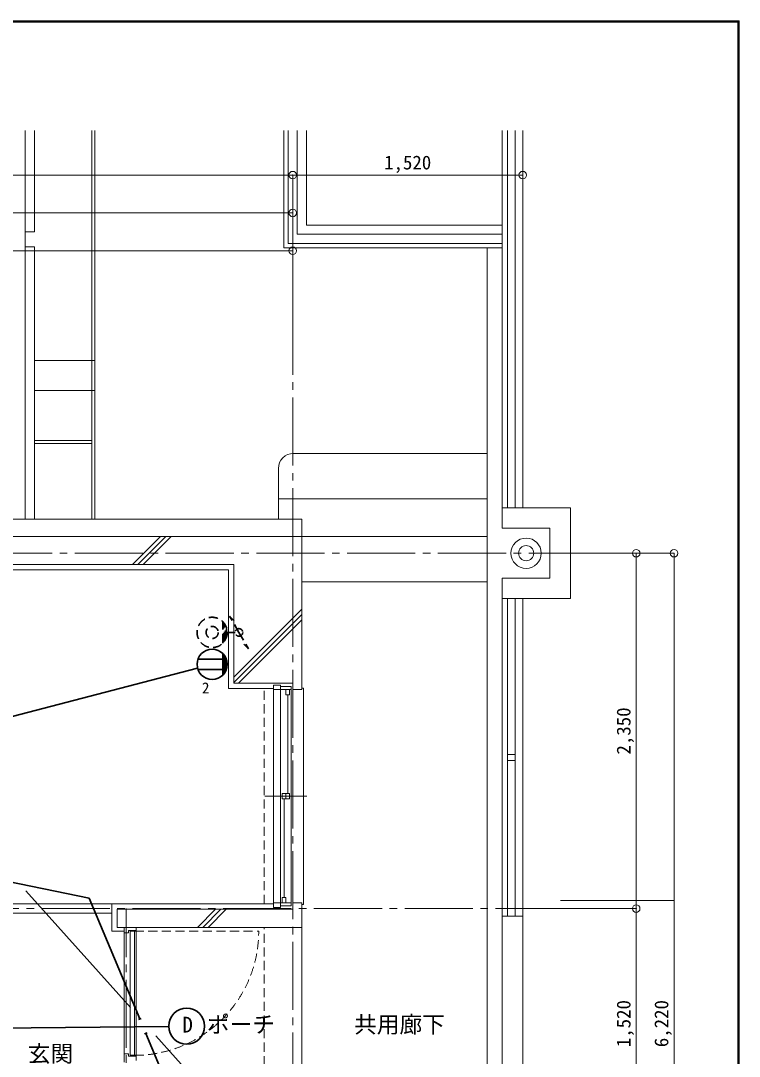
# Model space of a CAD drawing. Units: millimetres at full size, sheet at 1:50. Extents: x -9674 to 9699, y -6794 to 6791.
# Drawn here: x 4950 to 9699, y -56 to 6791 of the extents above; entities that cross this region are included whole.
import ezdxf
from ezdxf.enums import TextEntityAlignment as Align

# ---------------------------------------------------------------- set-up
doc = ezdxf.new("R2010")
doc.units = ezdxf.units.MM
doc.header["$LTSCALE"] = 50
doc.header["$PDMODE"] = 32
doc.header["$PDSIZE"] = 50
doc.linetypes.add('CHAIN2', pattern=[12, 9, -1, 1, -1])
doc.linetypes.add('DASHED1', pattern=[1.8, 1.2, -0.6])
for name, color, linetype, lineweight in [('0-0_図面枠', 7, 'Continuous', 9), ('1-0_芯', 134, 'CHAIN2', 9), ('1-1_躯体', 134, 'Continuous', 9), ('1-2_間仕切', 134, 'Continuous', 9), ('1-3_建具', 134, 'Continuous', 9), ('1-6_ﾊﾞﾙｺﾆｰ・階段', 134, 'Continuous', 9), ('1-8_ハッチ', 134, 'Continuous', 9), ('1-B_寸法', 134, 'Continuous', 9), ('1-C_梁', 134, 'DASHED1', 9), ('2-0_芯', 2, 'Continuous', 35), ('2-E', 2, 'Continuous', 35), ('3-2', 3, 'DASHED1', 35), ('3-3', 1, 'Continuous', 25), ('3-E', 3, 'Continuous', 35)]:
    doc.layers.add(name, color=color, linetype=linetype, lineweight=lineweight)
doc.layers.add('1-A_文字', color=134, linetype='Continuous')
doc.styles.add('ＭＳ ゴシック', font='')
doc.styles.get('ＭＳ ゴシック').set_extended_font_data('MS Gothic')

msp = doc.modelspace()

# ---------------------------------------------------------------- linework, layer by layer
at = {"layer": '0-0_図面枠'}
for p, q in [((9697.16, 6789.66), (-9672.16, 6789.66)), ((9695.4, 6787.9), (-9670.4, 6787.9)), ((-9668.64, 6786.14), (9693.64, 6786.14)), ((9691.87, 6784.38), (-9666.87, 6784.38)), ((9690.11, 6782.61), (-9665.11, 6782.61)), ((9688.35, 6780.85), (-9663.35, 6780.85)), ((9688.35, -6783.35), (9688.35, 6780.85)), ((9690.11, -6785.11), (9690.11, 6782.61)), ((9691.87, -6786.88), (9691.87, 6784.38)), ((9693.64, 6786.14), (9693.64, -6788.64)), ((9695.4, -6790.4), (9695.4, 6787.9)), ((9697.16, -6792.16), (9697.16, 6789.66))]:
    msp.add_line(p, q, dxfattribs=at)
msp.add_lwpolyline([(9698.92, -6793.93), (9698.92, 6791.43), (-9673.92, 6791.43)], dxfattribs=at)
at = {"layer": '1-0_芯'}
for p, q in [((6747.5, -3949.49), (6747.5, 4520.51)), ((-8492.5, 3270.51), (8517.5, 3270.51)), ((2687.5, 920.51), (8517.5, 920.51)), ((5647.5, -599.49), (5647.5, 920.51))]:
    msp.add_line(p, q, dxfattribs=at)
at = {"layer": '1-1_躯体'}
for p, q in [((4332.5, 3380.51), (6807.5, 3380.51)), ((6807.5, 2368.51), (6807.5, 3380.51)), ((4374.5, 3195.51), (6357.5, 3195.51)), ((6357.5, 2410.51), (6357.5, 3195.51)), ((6357.5, 2410.51), (6747.5, 2410.51)), ((5587.5, 916.51), (6747.5, 916.51)), ((5587.5, 796.51), (5587.5, 916.51)), ((6747.5, 916.51), (6747.5, 958.51)), ((6747.5, 958.51), (6807.5, 958.51)), ((6807.5, 796.51), (6807.5, 958.51)), ((5587.5, 796.51), (6807.5, 796.51))]:
    msp.add_line(p, q, dxfattribs=at)
msp.add_lwpolyline([(6747.5, 2410.51), (6747.5, 2368.51), (6807.5, 2368.51)], dxfattribs=at)
at = {"layer": '1-2_間仕切'}
for p, q in [((5552.5, 951.51), (3567.5, 951.51)), ((5552.5, 890.51), (3567.5, 890.51))]:
    msp.add_line(p, q, dxfattribs=at)
at = {"layer": '1-3_建具'}
for p, q in [((6620.5, 2398.51), (6620.5, 2368.51)), ((6620.5, 2398.51), (6667.5, 2398.51)), ((6667.5, 2398.51), (6667.5, 2368.51)), ((6620.5, 2368.51), (6667.5, 2368.51)), ((6620.5, 2368.51), (6620.5, 958.51)), ((6737.5, 2388.51), (6667.5, 2388.51)), ((6667.5, 2368.51), (6737.5, 2368.51)), ((6667.5, 2353.51), (6667.5, 2368.51)), ((6667.5, 973.51), (6667.5, 2353.51)), ((6702.5, 2333.51), (6702.5, 2368.51)), ((6726.5, 2333.51), (6702.5, 2333.51)), ((6714.5, 1681.01), (6714.5, 2333.51)), ((6726.5, 2333.51), (6726.5, 2368.51)), ((6737.5, 2388.51), (6737.5, 2353.51)), ((6737.5, 973.51), (6737.5, 2353.51)), ((6807.5, 2378.51), (6817.5, 2378.51)), ((6817.5, 2378.51), (6817.5, 948.51)), ((6840.98, 1663.51), (6564.02, 1663.51)), ((6678.5, 1646.01), (6678.5, 1681.01)), ((6726.5, 1646.01), (6678.5, 1646.01)), ((6690.5, 1646.01), (6690.5, 993.51)), ((6702.5, 1646.01), (6702.5, 1681.01)), ((6667.5, 973.51), (6667.5, 958.51)), ((6678.5, 993.51), (6702.5, 993.51)), ((6678.5, 993.51), (6678.5, 958.51)), ((6702.5, 993.51), (6702.5, 958.51)), ((6737.5, 938.51), (6737.5, 973.51)), ((6620.5, 928.51), (6620.5, 958.51)), ((6620.5, 958.51), (6667.5, 958.51)), ((6620.5, 928.51), (6621.53, 928.51)), ((6620.5, 928.51), (6667.5, 928.51)), ((6667.5, 958.51), (6737.5, 958.51)), ((6667.5, 928.51), (6667.5, 958.51)), ((6737.5, 938.51), (6667.5, 938.51)), ((6807.5, 948.51), (6817.5, 948.51)), ((5632.5, 796.51), (5632.5, 760.51)), ((5632.5, 796.51), (5632.5, 775.51)), ((5662.5, 760.51), (5632.5, 760.51)), ((5632.5, -39.49), (5632.5, 760.51)), ((5672.5, 770.51), (5672.5, -49.49)), ((5702.5, 770.51), (5672.5, 770.51)), ((5702.5, 770.51), (5702.5, -49.49)), ((5712.5, 775.51), (5712.5, 796.51)), ((5712.5, 775.51), (5712.5, -54.49)), ((5662.5, -39.49), (5632.5, -39.49)), ((5632.5, -94.49), (5632.5, -39.49)), ((5662.5, -39.49), (5662.5, -54.49)), ((5702.5, -49.49), (5672.5, -49.49))]:
    msp.add_line(p, q, dxfattribs=at)
at = {"layer": '1-3_建具', "linetype": 'DASHED1'}
msp.add_line((5702.5, 770.51), (6522.5, 770.51), dxfattribs=at)
at = {"layer": '1-3_建具'}
for points in [[(6726.5, 1646.01), (6726.5, 1681.01), (6678.5, 1681.01)], [(5662.5, 760.51), (5662.5, 775.51), (5712.5, 775.51)], [(5662.5, -54.49), (5712.5, -54.49), (5712.5, -84.49)]]:
    msp.add_lwpolyline(points, dxfattribs=at)
at = {"layer": '1-3_建具', "linetype": 'DASHED1'}
msp.add_arc((5702.5, 770.51), 820, 270, 0, dxfattribs=at)
at = {"layer": '1-6_ﾊﾞﾙｺﾆｰ・階段'}
for p, q in [((4979.5, 3495.51), (4979.5, 6066.13)), ((5039.5, 5395.51), (5039.5, 6066.13)), ((5419.5, 3495.51), (5419.5, 6066.13)), ((5439.5, 3495.51), (5439.5, 6066.13)), ((6687.5, 5289.14), (6687.5, 6066.13)), ((6717.5, 5319.14), (6717.5, 6066.13)), ((6837.5, 5439.14), (6837.5, 6066.13)), ((8132.5, 3570.51), (8132.5, 6066.13)), ((8167.5, 3570.51), (8167.5, 6066.13)), ((8217.5, 3570.51), (8217.5, 6066.13)), ((8267.5, 3570.51), (8267.5, 6066.13)), ((8132.5, 5439.14), (6837.5, 5439.14)), ((5039.5, 5395.51), (4979.5, 5395.51)), ((5039.5, 5295.51), (4979.5, 5295.51)), ((5039.5, 3495.51), (5039.5, 5295.51)), ((8132.5, 5289.14), (6687.5, 5289.14)), ((8132.5, 5319.14), (6717.5, 5319.14)), ((8032.5, 5289.14), (8032.5, -1022.48)), ((5039.5, 4545.51), (5439.5, 4545.51)), ((5039.5, 4345.51), (5439.5, 4345.51)), ((5039.5, 4015.51), (5419.5, 4015.51)), ((5039.5, 3995.51), (5419.5, 3995.51)), ((6752.5, 3930.51), (8032.5, 3930.51)), ((6652.5, 3830.51), (6652.5, 3495.51)), ((6652.5, 3630.51), (8032.5, 3630.51)), ((8132.5, 3570.51), (8582.5, 3570.51)), ((8132.5, 3435.51), (8132.5, 3570.51)), ((8582.5, 2970.51), (8582.5, 3570.51)), ((4342.5, 3495.51), (6807.5, 3495.51)), ((6807.5, 3495.51), (6807.5, 3380.51)), ((8132.5, 3435.51), (8447.5, 3435.51)), ((6807.5, 3380.51), (8032.5, 3380.51)), ((6807.5, 3080.51), (8032.5, 3080.51)), ((8132.5, 2970.51), (8582.5, 2970.51)), ((8167.5, 870.51), (8167.5, 2970.51)), ((8217.5, 870.51), (8217.5, 2970.51)), ((8267.5, 870.51), (8267.5, 2970.51)), ((8167.5, 1940.51), (8217.5, 1940.51)), ((8167.5, 1900.51), (8217.5, 1900.51)), ((8132.5, 870.51), (8132.5, -991.42)), ((6807.5, -475.49), (6807.5, 796.51))]:
    msp.add_line(p, q, dxfattribs=at)
for points in [[(8132.5, 5379.14), (6777.5, 5379.14), (6777.5, 6066.13)], [(8132.5, 3105.51), (8447.5, 3105.51), (8447.5, 3435.51)], [(8132.5, 870.51), (8132.5, 2970.51), (8132.5, 3105.51)], [(8132.5, 870.51), (8267.5, 870.51), (8267.5, -949.49)]]:
    msp.add_lwpolyline(points, dxfattribs=at)
for radius in [100, 50]:
    msp.add_circle((8290, 3270.51), radius, dxfattribs=at)
msp.add_arc((6752.5, 3830.51), 100, 90, 180, dxfattribs=at)
at = {"layer": '1-8_ハッチ'}
for p, q in [((5688.01, 3195.51), (5873.01, 3380.51)), ((5723.37, 3195.51), (5908.37, 3380.51)), ((5758.72, 3195.51), (5943.72, 3380.51)), ((4362.5, 3160.51), (6322.5, 3160.51)), ((6322.5, 2375.51), (6322.5, 3160.51)), ((6357.5, 2450.79), (6807.5, 2900.79)), ((6357.5, 2415.43), (6807.5, 2865.43)), ((6387.93, 2410.51), (6807.5, 2830.08)), ((6322.5, 2375.51), (6620.5, 2375.51)), ((5552.5, 951.51), (6620.5, 951.51)), ((5552.5, 771.51), (5552.5, 951.51)), ((6117.44, 796.51), (6237.44, 916.51)), ((6152.79, 796.51), (6272.79, 916.51)), ((6188.15, 796.51), (6308.15, 916.51)), ((5552.5, 771.51), (5632.5, 771.51))]:
    msp.add_line(p, q, dxfattribs=at)
at = {"layer": '1-B_寸法'}
for p, q in [((-6752.5, 5770.51), (6747.5, 5770.51)), ((6747.5, 5770.51), (8267.5, 5770.51)), ((6747.5, 5770.51), (6747.5, 4520.51)), ((8267.5, 5770.51), (8267.5, 4520.51)), ((1917.5, 5520.51), (6747.5, 5520.51)), ((2687.5, 5270.51), (6747.5, 5270.51)), ((8517.5, 3270.51), (9267.5, 3270.51)), ((9017.5, 920.51), (9017.5, 3270.51)), ((9267.5, -2949.49), (9267.5, 3270.51)), ((8517.5, 973.51), (9267.5, 973.51)), ((8517.5, 920.51), (9017.5, 920.51)), ((9017.5, -599.49), (9017.5, 920.51))]:
    msp.add_line(p, q, dxfattribs=at)
for p in [(6747.5, 5770.51), (8267.5, 5770.51), (6747.5, 5520.51), (6747.5, 5270.51), (9017.5, 3270.51), (9267.5, 3270.51), (9017.5, 920.51)]:
    msp.add_point(p, dxfattribs=at)
at = {"layer": '1-C_梁'}
for p, q in [((6557.5, 951.51), (6557.5, 2375.51)), ((6557.5, -475.49), (6557.5, 796.51))]:
    msp.add_line(p, q, dxfattribs=at)
at = {"layer": '2-0_芯'}
for p, q in [((6284.86, 2607.27), (6284.86, 2464.44)), ((6287.86, 2604.2), (6287.86, 2467.51)), ((6308.54, 2570.86), (6121.15, 2570.86)), ((6293.86, 2597.16), (6293.86, 2474.55)), ((6299.86, 2588.53), (6299.86, 2483.18)), ((6305.86, 2577.32), (6305.86, 2494.39)), ((6311.86, 2560.18), (6311.86, 2511.53)), ((6118.05, 2510.68), (4639.63, 2126.15)), ((6308.54, 2500.86), (6121.15, 2500.86)), ((4630.01, 127.4), (5927.58, 142.03))]:
    msp.add_line(p, q, dxfattribs=at)
msp.add_circle((6214.85, 2535.86), 100.02, dxfattribs=at)
at = {"layer": '2-E'}
msp.add_circle((6046.34, 143.37), 118.77, dxfattribs=at)
at = {"layer": '3-2'}
for p, q in [((6284.85, 2675.44), (6284.85, 2818.27)), ((6290.85, 2681.86), (6290.85, 2811.85)), ((6296.85, 2689.62), (6296.85, 2804.09)), ((6302.85, 2699.36), (6302.85, 2794.35)), ((6308.85, 2712.74), (6308.85, 2780.97)), ((6314.85, 2746.86), (6366.79, 2746.86))]:
    msp.add_line(p, q, dxfattribs=at)
for points in [[(6391.79, 2746.86), (6329.29, 2855.11), (6360.19, 2824.21)], [(6391.79, 2746.86), (6454.29, 2638.6), (6423.39, 2669.5)]]:
    msp.add_lwpolyline(points, dxfattribs=at)
for centre, radius in [((6214.85, 2746.86), 100), ((6214.85, 2746.86), 40), ((6391.79, 2746.86), 25)]:
    msp.add_circle(centre, radius, dxfattribs=at)
at = {"layer": '3-3'}
for p, q in [((5674.84, 267.27), (4983.69, 1038.55)), ((6125.81, -235.99), (5842.49, 80.18))]:
    msp.add_line(p, q, dxfattribs=at)
at = {"layer": '3-E'}
for p, q in [((5402.27, 990.36), (4765.3, 1120.71)), ((5736.32, 190.88), (5402.27, 990.36)), ((5727.09, 187.02), (5745.54, 194.73)), ((5766.95, 91.64), (5785.4, 99.35)), ((5960.43, -345.49), (5776.17, 95.49))]:
    msp.add_line(p, q, dxfattribs=at)

# ---------------------------------------------------------------- texts
at = {"layer": '1-A_文字', "style": 'ＭＳ ゴシック'}
for s, p in [('ポーチ', (6180.08, 66.81)), ('共用廊下', (7153.03, 66.41)), ('玄関', (4996.18, -126.38))]:
    msp.add_text(s, height=110, dxfattribs=at).set_placement(p, align=Align.BOTTOM_LEFT)
at = {"layer": '1-B_寸法', "style": 'ＭＳ ゴシック'}
msp.add_text('1,520', height=91.64, dxfattribs=at).set_placement((7351.25, 5780.51), align=Align.BOTTOM_LEFT)
for s, p in [('2,350', (9007.5, 1939.26)), ('1,520', (9007.5, 4.26)), ('6,220', (9257.5, 4.26))]:
    msp.add_text(s, height=91.64, rotation=90, dxfattribs=at).set_placement(p, align=Align.BOTTOM_LEFT)
at = {"layer": '2-0_芯', "color": 7, "style": 'ＭＳ ゴシック'}
msp.add_text('2', height=73.31, dxfattribs=at).set_placement((6147.29, 2321.27), align=Align.BOTTOM_LEFT)
at = {"layer": '2-E', "color": 7, "style": 'ＭＳ ゴシック'}
msp.add_text('D', height=104.5, dxfattribs=at).set_placement((6016.82, 69.77), align=Align.BOTTOM_LEFT)

doc.saveas('drawing.dxf')
